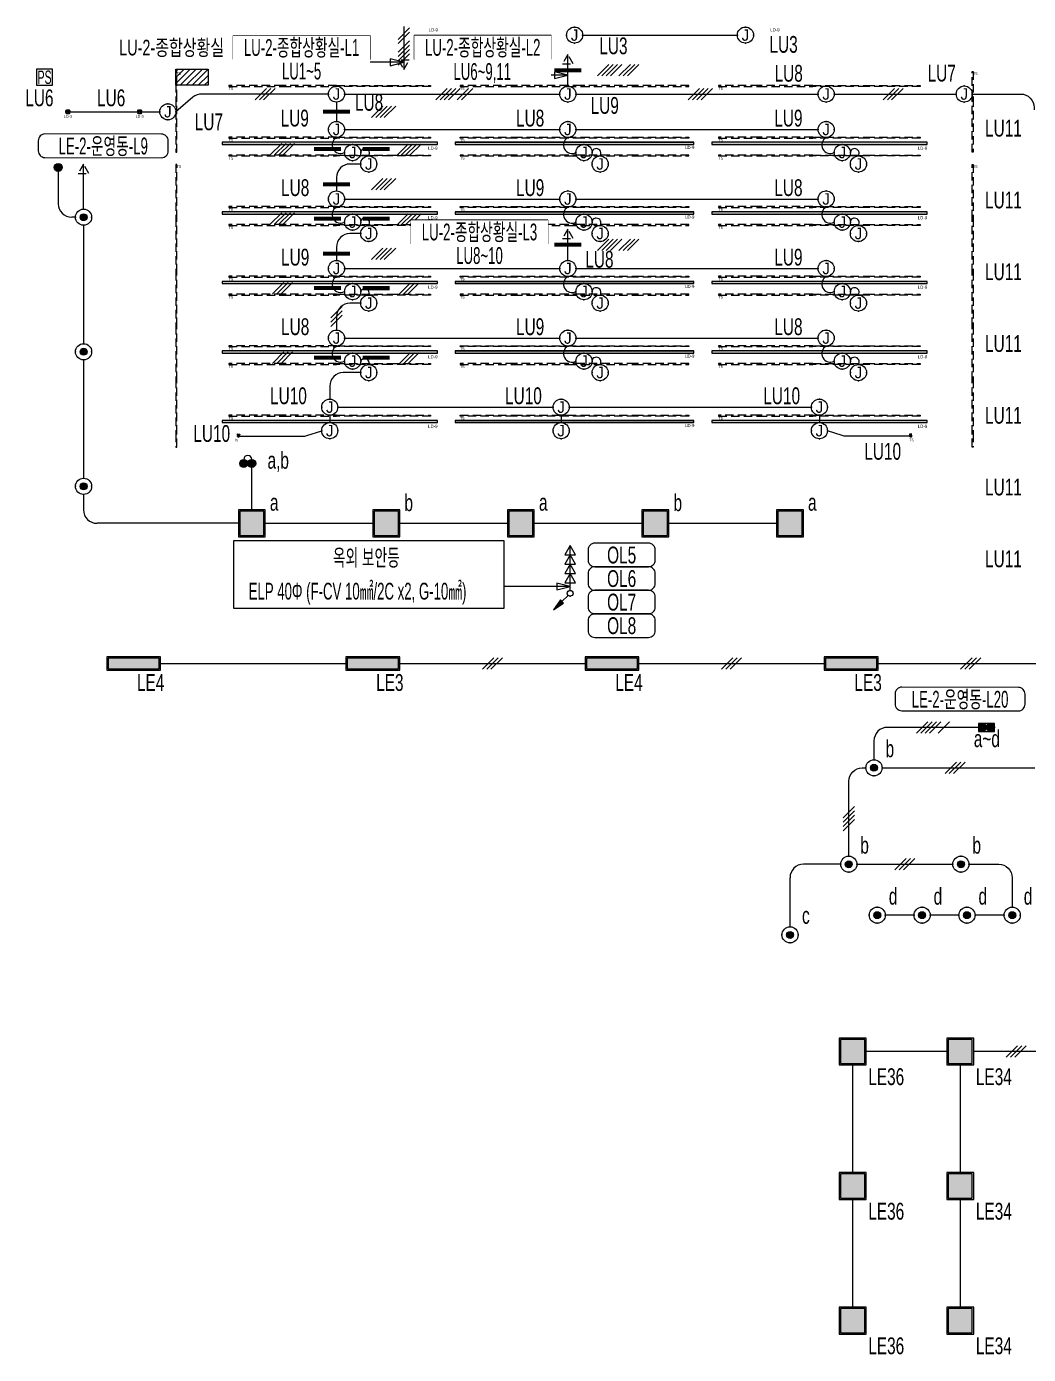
# Model space of a CAD drawing. Header units: millimetres. Extents: x 86947 to 500447, y -530175 to 1059536.
# Drawn here: x 428778 to 451122, y -126254 to -96650 of the extents above; entities that cross this region are included whole.
import ezdxf
from ezdxf.enums import TextEntityAlignment as Align

# ---------------------------------------------------------------- set-up
doc = ezdxf.new("R2010")
doc.units = ezdxf.units.MM
doc.header["$LTSCALE"] = 150
doc.set_wipeout_variables(frame=1)
for name, pattern in [('D1', [3, 1, -1, 1]), ('DASHDOT', [25.4, 12.7, -6.35, 0, -6.35]), ('DASHED2', [0.375, 0.25, -0.125]), ('DH-HID2', [1.2, 0.8, -0.4])]:
    doc.linetypes.add(name, pattern=pattern)
for name, color, linetype in [('------01 Distribution Panel', 3, 'Continuous'), ('------01 Distribution Panel_UPS_Emgency', 232, 'Continuous'), ('------03 Lighting Fixture', 3, 'Continuous'), ('------04 Lighting Switch', 2, 'Continuous'), ('------04 Number of Strands (가닥수)', 1, 'Continuous'), ('-----20 General Symbol', 3, 'Continuous'), ('-----21 Embeded Wire in Ceiling or Wall', 4, 'Continuous'), ('-----23 Concealed or Exposed Wire', 4, 'D1'), ('-----29 Indicator', 1, 'Continuous'), ('6', 6, 'Continuous'), ('e', 1, 'Continuous'), ('ELE4', 3, 'Continuous'), ('FU-FURM', 1, 'DH-HID2'), ('I-C-LIGHT', 10, 'Continuous'), ('I-C-MAIN', 4, 'Continuous')]:
    doc.layers.add(name, color=color, linetype=linetype)
doc.styles.add('ELEC', font='')
doc.styles.get('ELEC').set_extended_font_data('Dotum')

# ---------------------------------------------------------------- blocks, each defined once
blk = doc.blocks.new('*U15')
blk.add_lwpolyline([(150, 0), (-150, 0), (-150, -300), (150, -300)], close=True)
at = {"style": 'ELEC', "width": 0.6}
blk.add_text('PS', height=250, dxfattribs=at).set_placement((0, -150), align=Align.MIDDLE)
blk = doc.blocks.new('*U12')
h = blk.add_hatch(color=256)
edge = h.paths.add_edge_path()
edge.add_arc((0, -75), 75, 0, 360)
blk.add_circle((0, -75), 75)
blk = doc.blocks.new('*U14')
h = blk.add_hatch(color=256)
edge = h.paths.add_edge_path()
edge.add_arc((-75, -75), 75, 0, 360)
h = blk.add_hatch(color=256)
edge = h.paths.add_edge_path()
edge.add_arc((75, -75), 75, 0, 360)
blk.add_lwpolyline([(150, 0), (-150, 0), (-150, -150), (150, -150)], close=True)
for centre in [(-75, -75), (75, -75)]:
    blk.add_circle(centre, 75)
blk = doc.blocks.new('E21')
h = blk.add_hatch(color=256)
h.dxf.hatch_style = 1
h.paths.add_polyline_path([(-270, 270), (-270, -270), (270, -270), (270, 270)])
blk.add_lwpolyline([(-300, -300), (300, -300), (300, 300), (-300, 300)], close=True)
at = {"color": 1, "linetype": 'Continuous'}
blk.add_lwpolyline([(-270, -270), (270, -270), (270, 270), (-270, 270)], close=True, dxfattribs=at)
blk = doc.blocks.new('D02')
at = {"linetype": 'Continuous'}
for radius in [150, 64.3]:
    blk.add_circle((0, 0), radius, dxfattribs=at)
for p in [(-150, 0), (0, 150), (150, 0), (0, -150)]:
    blk.add_point(p)
blk = doc.blocks.new('G07-1')
blk.add_hatch(color=256).paths.add_polyline_path([(64, 0, 1), (-64, 0, 1)])
blk.add_blockref('D02', (0, 0))
blk = doc.blocks.new('E16')
at = {"linetype": 'Continuous'}
h = blk.add_hatch(color=256, dxfattribs=at)
h.dxf.hatch_style = 1
h.paths.add_polyline_path([(570, -120), (570, 120), (-570, 120), (-570, -120)])
blk.add_lwpolyline([(600, 150), (-600, 150), (-600, -150), (600, -150)], close=True, dxfattribs=at)
at = {"color": 1, "linetype": 'Continuous'}
blk.add_lwpolyline([(570, 120), (-570, 120), (-570, -120), (570, -120)], close=True, dxfattribs=at)
blk = doc.blocks.new('O04')
blk.add_circle((0, 0), 150)
for p in [(-150, 0), (0, 150), (150, 0), (0, -150)]:
    blk.add_point(p)
at = {"style": 'ELEC'}
blk.add_text('J', height=214, dxfattribs=at).set_placement((0, 0), align=Align.MIDDLE)
blk = doc.blocks.new('*U13')
h = blk.add_hatch(color=256)
edge = h.paths.add_edge_path()
edge.add_arc((-75, -75), 75, 0, 360)
h = blk.add_hatch(color=256)
edge = h.paths.add_edge_path()
edge.add_arc((75, -75), 75, 0, 360)
for centre in [(-75, -75), (75, -75)]:
    blk.add_circle(centre, 75)
blk.add_arc((0, 0), 75, 0, 180)
blk.add_point((150, -75))
blk = doc.blocks.new('O07')
blk.add_lwpolyline([(0, -100), (173, 0), (0, 100)], close=True)
blk = doc.blocks.new('*U44')
at = {"color": 0}
for p, q in [((-186, -106), (26, 106)), ((-106, -106), (106, 106)), ((-26, -106), (186, 106))]:
    blk.add_line(p, q, dxfattribs=at)
blk = doc.blocks.new('*U49')
at = {"color": 0}
for p, q in [((-346, -106), (-134, 106)), ((-266, -106), (-54, 106)), ((-186, -106), (26, 106)), ((-106, -106), (106, 106)), ((54, -106), (266, 106)), ((134, -106), (346, 106))]:
    blk.add_line(p, q, dxfattribs=at)
blk = doc.blocks.new('*U50')
at = {"color": 0}
for p, q in [((-386, -106), (-174, 106)), ((-306, -106), (-94, 106)), ((-226, -106), (-14, 106)), ((-146, -106), (66, 106)), ((14, -106), (226, 106)), ((94, -106), (306, 106)), ((174, -106), (386, 106))]:
    blk.add_line(p, q, dxfattribs=at)
blk = doc.blocks.new('*U47')
at = {"color": 0}
for p, q in [((-226, -106), (-14, 106)), ((-146, -106), (66, 106)), ((-66, -106), (146, 106)), ((14, -106), (226, 106))]:
    blk.add_line(p, q, dxfattribs=at)
blk = doc.blocks.new('*U46')
at = {"color": 0}
for p, q in [((-306, -106), (-94, 106)), ((-226, -106), (-14, 106)), ((-146, -106), (66, 106)), ((-66, -106), (146, 106)), ((94, -106), (306, 106))]:
    blk.add_line(p, q, dxfattribs=at)
blk = doc.blocks.new('A02')
h = blk.add_hatch()
h.set_pattern_fill('ANSI31', color=256, scale=25, style=0)
h.set_pattern_definition([(45, (-2000, -19200), (-56.1266, 56.1266), [])])
h.paths.add_polyline_path([(-300, 300), (-300, 0), (300, 0), (300, 300)])
blk.add_lwpolyline([(300, 0), (-300, 0), (-300, 300), (300, 300)], close=True)
blk = doc.blocks.new('O01')
blk.add_hatch(color=256).paths.add_polyline_path([(-149, -218), (-218, -149), (-368, -368)])
blk.add_line((-46, -46), (-184, -184))
blk.add_lwpolyline([(-368, -368), (-149, -218), (-218, -149), (-368, -368)])
blk.add_circle((0, 0), 65)
for p in [(-65, 0), (-65, 0), (0, 65), (0, 65), (65, 0), (65, 0), (0, -65), (0, -65)]:
    blk.add_point(p)
blk = doc.blocks.new('line lt2')
at = {"layer": 'I-C-LIGHT', "ltscale": 0.3, "true_color": 0xfeeab9}
h = blk.add_hatch(color=254, dxfattribs=at)
h.dxf.hatch_style = 1
h.paths.add_polyline_path([(1471994, 279764), (1477314, 279764), (1477314, 279814), (1471994, 279814)])
at = {"layer": 'I-C-LIGHT', "color": 251, "ltscale": 0.3}
blk.add_lwpolyline([(1471994, 279764), (1477314, 279764), (1477314, 279814), (1471994, 279814)], close=True, dxfattribs=at)
at = {"layer": 'I-C-MAIN'}
for points in [[(1471994, 279814), (1477314, 279814)], [(1471994, 279764), (1477314, 279764)]]:
    blk.add_lwpolyline(points, dxfattribs=at)
at = {"color": 9, "insert": (1477117, 279735), "char_height": 70, "width": 560.53, "attachment_point": 1, "line_spacing_factor": 0.45, "style": 'ELEC'}
blk.add_mtext('LD-9', dxfattribs=at)
blk = doc.blocks.new('A$C092A2ABF')
at = {"layer": 'ELE4', "color": 1, "ltscale": 10}
blk.add_lwpolyline([(6, 11), (6, 0), (32, 0), (32, 11)], close=True, dxfattribs=at)
blk.add_circle((19, 26), 11.2, dxfattribs=at)
for centre, start, end in [((-5, 21), 318.5135, 357.6446), ((43, 21), 182.3554, 221.4865)]:
    blk.add_arc(centre, 14.5, start, end, dxfattribs=at)
at = {"layer": 'FU-FURM', "linetype": 'DASHDOT', "ltscale": 30}
for p, q in [((0, 26), (39, 26)), ((19, 6), (19, 45))]:
    blk.add_line(p, q, dxfattribs=at)
blk = doc.blocks.new('LD-3')
at = {"layer": 'I-C-LIGHT', "color": 1}
for p, q in [((851536, 286856), (851443, 286950)), ((851536, 286950), (851443, 286856))]:
    blk.add_line(p, q, dxfattribs=at)
at = {"layer": 'I-C-LIGHT', "color": 5}
for radius in [46.2, 21.1, 15.8]:
    blk.add_circle((851490, 286903), radius, dxfattribs=at)
at = {"layer": 'I-C-LIGHT', "color": 251}
blk.add_circle((851490, 286903), 15, dxfattribs=at)
at = {"layer": 'I-C-LIGHT', "color": 9, "insert": (851490, 286799), "char_height": 60, "width": 195.11, "attachment_point": 5, "style": 'ELEC'}
blk.add_mtext('LD-3', dxfattribs=at)

msp = doc.modelspace()

# ---------------------------------------------------------------- hatches: boundary and pattern name
at = {"layer": 'I-C-LIGHT', "ltscale": 0.3, "true_color": 0xfeeab9}
h = msp.add_hatch(color=254, dxfattribs=at)
h.dxf.hatch_style = 1
h.paths.add_polyline_path([(433140, -99280), (437940, -99280), (437940, -99230), (433140, -99230)])
h = msp.add_hatch(color=254, dxfattribs=at)
h.dxf.hatch_style = 1
h.paths.add_polyline_path([(444060, -99280), (448860, -99280), (448860, -99230), (444060, -99230)])
h = msp.add_hatch(color=254, dxfattribs=at)
h.dxf.hatch_style = 1
h.paths.add_polyline_path([(433140, -100830), (437940, -100830), (437940, -100780), (433140, -100780)])
h = msp.add_hatch(color=254, dxfattribs=at)
h.dxf.hatch_style = 1
h.paths.add_polyline_path([(444060, -100830), (448860, -100830), (448860, -100780), (444060, -100780)])
h = msp.add_hatch(color=254, dxfattribs=at)
h.dxf.hatch_style = 1
h.paths.add_polyline_path([(433140, -102380), (437940, -102380), (437940, -102330), (433140, -102330)])
h = msp.add_hatch(color=254, dxfattribs=at)
h.dxf.hatch_style = 1
h.paths.add_polyline_path([(444060, -102380), (448860, -102380), (448860, -102330), (444060, -102330)])
h = msp.add_hatch(color=254, dxfattribs=at)
h.dxf.hatch_style = 1
h.paths.add_polyline_path([(433140, -103930), (437940, -103930), (437940, -103880), (433140, -103880)])
h = msp.add_hatch(color=254, dxfattribs=at)
h.dxf.hatch_style = 1
h.paths.add_polyline_path([(444060, -103930), (448860, -103930), (448860, -103880), (444060, -103880)])
h = msp.add_hatch(color=254, dxfattribs=at)
h.dxf.hatch_style = 1
h.paths.add_polyline_path([(433140, -105480), (437940, -105480), (437940, -105430), (433140, -105430)])
h = msp.add_hatch(color=254, dxfattribs=at)
h.dxf.hatch_style = 1
h.paths.add_polyline_path([(444060, -105480), (448860, -105480), (448860, -105430), (444060, -105430)])

# ---------------------------------------------------------------- linework, layer by layer
at = {"layer": '------01 Distribution Panel', "color": 1, "elevation": 0}
for points in [[(433385, -97379), (436439, -97379), (436439, -96854), (433385, -96854)], [(437425, -97377), (440480, -97377), (440480, -96852), (437425, -96852)], [(437353, -101492), (440407, -101492), (440407, -100967), (437353, -100967)]]:
    msp.add_lwpolyline(points, close=True, dxfattribs=at)
at = {"layer": '-----21 Embeded Wire in Ceiling or Wall'}
for p, q in [((429485, -99880), (429485, -100600)), ((429870, -100900), (429785, -100900)), ((430050, -107080), (430050, -107425)), ((433502, -107725), (430350, -107725)), ((440901, -109220), (440901, -108220)), ((446935, -115325), (446105, -115325)), ((445805, -116720), (445805, -115625))]:
    msp.add_line(p, q, dxfattribs=at)
at = {"layer": '-----21 Embeded Wire in Ceiling or Wall', "elevation": 0}
for points in [[(437190, -96650), (437190, -97610)], [(441180, -96840), (444630, -96840)], [(440850, -97975), (440850, -97275)], [(435870, -98155), (440670, -98155)], [(441030, -98155), (446430, -98155)], [(446790, -98155), (449510, -98155)], [(429746, -98550), (431254, -98550)], [(431346, -98550), (431750, -98550)], [(435690, -98335), (435690, -98765)], [(435870, -98945), (440670, -98945)], [(441030, -98945), (446430, -98945)], [(430050, -100720), (430050, -99720)], [(435870, -100495), (440670, -100495)], [(441030, -100495), (446430, -100495)], [(430050, -101080), (430050, -103720)], [(440850, -101865), (440850, -101165)], [(435870, -102045), (440670, -102045)], [(441030, -102045), (446430, -102045)], [(435870, -103595), (440670, -103595)], [(441030, -103595), (446430, -103595)], [(430050, -104080), (430050, -106720)], [(435540, -105315), (435540, -105480)], [(435720, -105135), (440520, -105135)], [(440700, -105315), (440700, -105480)], [(440880, -105135), (446280, -105135)], [(446460, -105315), (446460, -105480)], [(433802, -107425), (433802, -106480)], [(434102, -107725), (436502, -107725)], [(437102, -107725), (439502, -107725)], [(440102, -107725), (442502, -107725)], [(443102, -107725), (445502, -107725)], [(431767, -110850), (435900, -110850)], [(437100, -110850), (441233, -110850)], [(442433, -110850), (446567, -110850)], [(447767, -110850), (451900, -110850)], [(447857, -113175), (451262, -113175)], [(447295, -115325), (449435, -115325)], [(448570, -116461), (447930, -116461)], [(449570, -116461), (448930, -116461)], [(450580, -116461), (449930, -116461)], [(449300, -119500), (447500, -119500)], [(451700, -119500), (449900, -119500)], [(447200, -119800), (447200, -122200)], [(449600, -119800), (449600, -122200)], [(447200, -122800), (447200, -125200)], [(449600, -122800), (449600, -125200)]]:
    msp.add_lwpolyline(points, dxfattribs=at)
for points in [[(435510, -98155), (432685, -98155, 0.178067), (432490, -98226), (432110, -98550)], [(449870, -98155), (450950, -98155, -0.414214), (451250, -98455), (451250, -98504)], [(435690, -99125, 0.980226), (435870, -99460)], [(440850, -99125, 0.980226), (441030, -99460)], [(446610, -99125, 0.980226), (446790, -99460)], [(436410, -99535, 1.040999), (436232, -99425)], [(441570, -99535, 1.040999), (441392, -99425)], [(447330, -99535, 1.040999), (447152, -99425)], [(436230, -99715), (435990, -99715, 0.414214), (435690, -100015), (435690, -100315)], [(435690, -100675, 0.980226), (435870, -101010)], [(436410, -101085, 1.040999), (436232, -100975)], [(440850, -100675, 0.980226), (441030, -101010)], [(441570, -101085, 1.040999), (441392, -100975)], [(446610, -100675, 0.980226), (446790, -101010)], [(447330, -101085, 1.040999), (447152, -100975)], [(436230, -101265), (435990, -101265, 0.414214), (435690, -101565), (435690, -101865)], [(435690, -102225, 0.980226), (435870, -102560)], [(440850, -102225, 0.980226), (441030, -102560)], [(446610, -102225, 0.980226), (446790, -102560)], [(436410, -102635, 1.086726), (436230, -102560)], [(441570, -102635, 1.040999), (441392, -102525)], [(447330, -102635, 1.040999), (447152, -102525)], [(436230, -102815), (435990, -102815, 0.414214), (435690, -103115), (435690, -103415)], [(435690, -103775, 0.980226), (435870, -104110)], [(440850, -103775, 0.980226), (441030, -104110)], [(446610, -103775, 0.980226), (446790, -104110)], [(436410, -104185, 0.992299), (436230, -104110)], [(441570, -104185, 1.040999), (441392, -104075)], [(447330, -104185, 1.040999), (447152, -104075)], [(436230, -104365), (435840, -104365, 0.414214), (435540, -104665), (435540, -104955)], [(433524, -105784), (434937, -105784, 0.079837), (435031, -105769), (435360, -105660)], [(448476, -105784), (447063, -105784, -0.079837), (446969, -105769), (446640, -105660)], [(450007, -112274), (447977, -112274, 0.414214), (447677, -112574), (447677, -112995)], [(447115, -115145), (447115, -113475, -0.414214), (447415, -113175), (447497, -113175)], [(449795, -115325), (450460, -115325, -0.414214), (450760, -115625), (450760, -116281)]]:
    msp.add_lwpolyline(points, format="xyb", dxfattribs=at)
at = {"layer": '-----21 Embeded Wire in Ceiling or Wall'}
for centre, start, end in [((429785, -100600), 180, 270), ((430350, -107425), 180, 270), ((446105, -115625), 90, 180)]:
    msp.add_arc(centre, 300, start, end, dxfattribs=at)
at = {"layer": '-----29 Indicator', "color": 1}
for p, q in [((437190, -97447), (436890, -97372)), ((436890, -97372), (436890, -97522)), ((436890, -97522), (437190, -97447)), ((440904, -109136), (439433, -109136)), ((440904, -109136), (440604, -109061)), ((440604, -109061), (440604, -109211)), ((440604, -109211), (440904, -109136))]:
    msp.add_line(p, q, dxfattribs=at)
at = {"layer": '-----29 Indicator', "color": 1, "elevation": 0}
msp.add_lwpolyline([(433396, -108113), (433396, -109613), (439433, -109613), (439433, -108113)], close=True, dxfattribs=at)
at = {"color": 1, "linetype": 'Continuous', "elevation": 0}
for points in [[(429039, -99419, 0.414214), (429189, -99569), (431789, -99574, 0.414214), (431939, -99424), (431939, -99199, 0.414214), (431789, -99049), (429189, -99044, 0.414214), (429039, -99194)], [(441300, -108543, 0.414214), (441450, -108693), (442650, -108693, 0.414214), (442800, -108543), (442800, -108318, 0.414214), (442650, -108168), (441450, -108168, 0.414214), (441300, -108318)], [(441300, -109068, 0.414214), (441450, -109218), (442650, -109218, 0.414214), (442800, -109068), (442800, -108843, 0.414214), (442650, -108693), (441450, -108693, 0.414214), (441300, -108843)], [(441300, -109593, 0.414214), (441450, -109743), (442650, -109743, 0.414214), (442800, -109593), (442800, -109368, 0.414214), (442650, -109218), (441450, -109218, 0.414214), (441300, -109368)], [(441300, -110118, 0.414214), (441450, -110268), (442650, -110268, 0.414214), (442800, -110118), (442800, -109893, 0.414214), (442650, -109743), (441450, -109743, 0.414214), (441300, -109893)], [(448147, -111753, 0.414214), (448297, -111903), (450897, -111908, 0.414214), (451047, -111758), (451047, -111533, 0.414214), (450897, -111383), (448297, -111378, 0.414214), (448147, -111528)]]:
    msp.add_lwpolyline(points, format="xyb", close=True, dxfattribs=at)
at = {"layer": 'e', "elevation": 0}
for points in [[(442650, -97625, 0, 0, 0), (441150, -97625, 90, 90, 0), (440550, -97625, 0, 0, 0)], [(437490, -98550, 0, 0, 0), (435990, -98550, 90, 90, 0), (435390, -98550, 0, 0, 0)], [(433688, -99381, 0, 0, 0), (435188, -99381, 90, 90, 0), (435788, -99381, 0, 0, 0)], [(438375, -99382, 0, 0, 0), (436875, -99382, 90, 90, 0), (436275, -99382, 0, 0, 0)], [(437490, -100165, 0, 0, 0), (435990, -100165, 90, 90, 0), (435390, -100165, 0, 0, 0)], [(433688, -100931, 0, 0, 0), (435188, -100931, 90, 90, 0), (435788, -100931, 0, 0, 0)], [(438375, -100932, 0, 0, 0), (436875, -100932, 90, 90, 0), (436275, -100932, 0, 0, 0)], [(442650, -101515, 0, 0, 0), (441150, -101515, 90, 90, 0), (440550, -101515, 0, 0, 0)], [(437490, -101715, 0, 0, 0), (435990, -101715, 90, 90, 0), (435390, -101715, 0, 0, 0)], [(433688, -102481, 0, 0, 0), (435188, -102481, 90, 90, 0), (435788, -102481, 0, 0, 0)], [(438375, -102482, 0, 0, 0), (436875, -102482, 90, 90, 0), (436275, -102482, 0, 0, 0)], [(433688, -104031, 0, 0, 0), (435188, -104031, 90, 90, 0), (435788, -104031, 0, 0, 0)], [(438375, -104032, 0, 0, 0), (436875, -104032, 90, 90, 0), (436275, -104032, 0, 0, 0)]]:
    msp.add_lwpolyline(points, format="xyseb", dxfattribs=at)
at = {"layer": 'I-C-LIGHT', "linetype": 'DASHED2', "ltscale": 5, "elevation": 0}
for points in [[(432130, -98250), (432130, -97650), (432110, -97650), (432110, -98250)], [(449870, -98250), (449870, -97650), (449890, -97650), (449890, -98250)], [(433290, -97985), (434490, -97985), (434490, -97965), (433290, -97965)], [(434490, -97985), (435690, -97985), (435690, -97965), (434490, -97965)], [(436890, -97985), (435690, -97985), (435690, -97965), (436890, -97965)], [(437790, -97985), (436890, -97985), (436890, -97965), (437790, -97965)], [(438450, -97985), (439650, -97985), (439650, -97965), (438450, -97965)], [(439650, -97985), (440850, -97985), (440850, -97965), (439650, -97965)], [(440850, -97985), (441150, -97985), (441150, -97965), (440850, -97965)], [(441150, -97985), (442350, -97985), (442350, -97965), (441150, -97965)], [(442350, -97985), (443550, -97985), (443550, -97965), (442350, -97965)], [(444210, -97985), (445110, -97985), (445110, -97965), (444210, -97965)], [(445110, -97985), (446310, -97985), (446310, -97965), (445110, -97965)], [(447510, -97985), (446310, -97985), (446310, -97965), (447510, -97965)], [(448710, -97985), (447510, -97985), (447510, -97965), (448710, -97965)], [(432130, -99450), (432130, -98250), (432110, -98250), (432110, -99450)], [(449870, -99450), (449870, -98250), (449890, -98250), (449890, -99450)], [(433290, -99135), (434490, -99135), (434490, -99115), (433290, -99115)], [(434490, -99135), (435690, -99135), (435690, -99115), (434490, -99115)], [(436890, -99135), (435690, -99135), (435690, -99115), (436890, -99115)], [(437790, -99135), (436890, -99135), (436890, -99115), (437790, -99115)], [(438450, -99115), (439650, -99115), (439650, -99135), (438450, -99135)], [(439650, -99115), (440850, -99115), (440850, -99135), (439650, -99135)], [(440850, -99115), (441150, -99115), (441150, -99135), (440850, -99135)], [(441150, -99115), (442350, -99115), (442350, -99135), (441150, -99135)], [(442350, -99115), (443550, -99115), (443550, -99135), (442350, -99135)], [(444210, -99135), (445110, -99135), (445110, -99115), (444210, -99115)], [(445110, -99135), (446310, -99135), (446310, -99115), (445110, -99115)], [(447510, -99135), (446310, -99135), (446310, -99115), (447510, -99115)], [(448710, -99135), (447510, -99135), (447510, -99115), (448710, -99115)], [(432130, -100925), (432130, -99725), (432110, -99725), (432110, -100925)], [(433290, -99535), (434490, -99535), (434490, -99515), (433290, -99515)], [(434490, -99535), (435690, -99535), (435690, -99515), (434490, -99515)], [(436890, -99535), (435690, -99535), (435690, -99515), (436890, -99515)], [(437790, -99535), (436890, -99535), (436890, -99515), (437790, -99515)], [(438450, -99535), (439650, -99535), (439650, -99515), (438450, -99515)], [(439650, -99535), (440850, -99535), (440850, -99515), (439650, -99515)], [(440850, -99535), (441150, -99535), (441150, -99515), (440850, -99515)], [(441150, -99535), (442350, -99535), (442350, -99515), (441150, -99515)], [(442350, -99535), (443550, -99535), (443550, -99515), (442350, -99515)], [(444210, -99535), (445110, -99535), (445110, -99515), (444210, -99515)], [(445110, -99535), (446310, -99535), (446310, -99515), (445110, -99515)], [(447510, -99535), (446310, -99535), (446310, -99515), (447510, -99515)], [(448710, -99535), (447510, -99535), (447510, -99515), (448710, -99515)], [(449870, -100925), (449870, -99725), (449890, -99725), (449890, -100925)], [(432130, -102125), (432130, -100925), (432110, -100925), (432110, -102125)], [(433290, -100685), (434490, -100685), (434490, -100665), (433290, -100665)], [(434490, -100685), (435690, -100685), (435690, -100665), (434490, -100665)], [(436890, -100685), (435690, -100685), (435690, -100665), (436890, -100665)], [(437790, -100685), (436890, -100685), (436890, -100665), (437790, -100665)], [(438450, -100665), (439650, -100665), (439650, -100685), (438450, -100685)], [(439650, -100665), (440850, -100665), (440850, -100685), (439650, -100685)], [(440850, -100665), (441150, -100665), (441150, -100685), (440850, -100685)], [(441150, -100665), (442350, -100665), (442350, -100685), (441150, -100685)], [(442350, -100665), (443550, -100665), (443550, -100685), (442350, -100685)], [(444210, -100685), (445110, -100685), (445110, -100665), (444210, -100665)], [(445110, -100685), (446310, -100685), (446310, -100665), (445110, -100665)], [(447510, -100685), (446310, -100685), (446310, -100665), (447510, -100665)], [(448710, -100685), (447510, -100685), (447510, -100665), (448710, -100665)], [(449870, -102125), (449870, -100925), (449890, -100925), (449890, -102125)], [(433290, -101085), (434490, -101085), (434490, -101065), (433290, -101065)], [(434490, -101085), (435690, -101085), (435690, -101065), (434490, -101065)], [(436890, -101085), (435690, -101085), (435690, -101065), (436890, -101065)], [(437790, -101085), (436890, -101085), (436890, -101065), (437790, -101065)], [(438450, -101085), (439650, -101085), (439650, -101065), (438450, -101065)], [(439650, -101085), (440850, -101085), (440850, -101065), (439650, -101065)], [(440850, -101085), (441150, -101085), (441150, -101065), (440850, -101065)], [(441150, -101085), (442350, -101085), (442350, -101065), (441150, -101065)], [(442350, -101085), (443550, -101085), (443550, -101065), (442350, -101065)], [(444210, -101085), (445110, -101085), (445110, -101065), (444210, -101065)], [(445110, -101085), (446310, -101085), (446310, -101065), (445110, -101065)], [(447510, -101085), (446310, -101085), (446310, -101065), (447510, -101065)], [(448710, -101085), (447510, -101085), (447510, -101065), (448710, -101065)], [(432130, -103325), (432130, -102125), (432110, -102125), (432110, -103325)], [(449870, -103325), (449870, -102125), (449890, -102125), (449890, -103325)], [(433290, -102235), (434490, -102235), (434490, -102215), (433290, -102215)], [(434490, -102235), (435690, -102235), (435690, -102215), (434490, -102215)], [(436890, -102235), (435690, -102235), (435690, -102215), (436890, -102215)], [(437790, -102235), (436890, -102235), (436890, -102215), (437790, -102215)], [(438450, -102215), (439650, -102215), (439650, -102235), (438450, -102235)], [(439650, -102215), (440850, -102215), (440850, -102235), (439650, -102235)], [(440850, -102215), (441150, -102215), (441150, -102235), (440850, -102235)], [(441150, -102215), (442350, -102215), (442350, -102235), (441150, -102235)], [(442350, -102215), (443550, -102215), (443550, -102235), (442350, -102235)], [(444210, -102235), (445110, -102235), (445110, -102215), (444210, -102215)], [(445110, -102235), (446310, -102235), (446310, -102215), (445110, -102215)], [(447510, -102235), (446310, -102235), (446310, -102215), (447510, -102215)], [(448710, -102235), (447510, -102235), (447510, -102215), (448710, -102215)], [(433290, -102635), (434490, -102635), (434490, -102615), (433290, -102615)], [(434490, -102635), (435690, -102635), (435690, -102615), (434490, -102615)], [(436890, -102635), (435690, -102635), (435690, -102615), (436890, -102615)], [(437790, -102635), (436890, -102635), (436890, -102615), (437790, -102615)], [(438450, -102635), (439650, -102635), (439650, -102615), (438450, -102615)], [(439650, -102635), (440850, -102635), (440850, -102615), (439650, -102615)], [(440850, -102635), (441150, -102635), (441150, -102615), (440850, -102615)], [(441150, -102635), (442350, -102635), (442350, -102615), (441150, -102615)], [(442350, -102635), (443550, -102635), (443550, -102615), (442350, -102615)], [(444210, -102635), (445110, -102635), (445110, -102615), (444210, -102615)], [(445110, -102635), (446310, -102635), (446310, -102615), (445110, -102615)], [(447510, -102635), (446310, -102635), (446310, -102615), (447510, -102615)], [(448710, -102635), (447510, -102635), (447510, -102615), (448710, -102615)], [(432130, -104525), (432130, -103325), (432110, -103325), (432110, -104525)], [(449870, -104525), (449870, -103325), (449890, -103325), (449890, -104525)], [(433290, -103785), (434490, -103785), (434490, -103765), (433290, -103765)], [(434490, -103785), (435690, -103785), (435690, -103765), (434490, -103765)], [(436890, -103785), (435690, -103785), (435690, -103765), (436890, -103765)], [(437790, -103785), (436890, -103785), (436890, -103765), (437790, -103765)], [(438450, -103765), (439650, -103765), (439650, -103785), (438450, -103785)], [(439650, -103765), (440850, -103765), (440850, -103785), (439650, -103785)], [(440850, -103765), (441150, -103765), (441150, -103785), (440850, -103785)], [(441150, -103765), (442350, -103765), (442350, -103785), (441150, -103785)], [(442350, -103765), (443550, -103765), (443550, -103785), (442350, -103785)], [(444210, -103785), (445110, -103785), (445110, -103765), (444210, -103765)], [(445110, -103785), (446310, -103785), (446310, -103765), (445110, -103765)], [(447510, -103785), (446310, -103785), (446310, -103765), (447510, -103765)], [(448710, -103785), (447510, -103785), (447510, -103765), (448710, -103765)], [(433290, -104185), (434490, -104185), (434490, -104165), (433290, -104165)], [(434490, -104185), (435690, -104185), (435690, -104165), (434490, -104165)], [(436890, -104185), (435690, -104185), (435690, -104165), (436890, -104165)], [(437790, -104185), (436890, -104185), (436890, -104165), (437790, -104165)], [(438450, -104185), (439650, -104185), (439650, -104165), (438450, -104165)], [(439650, -104185), (440850, -104185), (440850, -104165), (439650, -104165)], [(440850, -104185), (441150, -104185), (441150, -104165), (440850, -104165)], [(441150, -104185), (442350, -104185), (442350, -104165), (441150, -104165)], [(442350, -104185), (443550, -104185), (443550, -104165), (442350, -104165)], [(444210, -104185), (445110, -104185), (445110, -104165), (444210, -104165)], [(445110, -104185), (446310, -104185), (446310, -104165), (445110, -104165)], [(447510, -104185), (446310, -104185), (446310, -104165), (447510, -104165)], [(448710, -104185), (447510, -104185), (447510, -104165), (448710, -104165)], [(432130, -105725), (432130, -104525), (432110, -104525), (432110, -105725)], [(449870, -105725), (449870, -104525), (449890, -104525), (449890, -105725)], [(433290, -105335), (434490, -105335), (434490, -105315), (433290, -105315)], [(434490, -105335), (435690, -105335), (435690, -105315), (434490, -105315)], [(436890, -105335), (435690, -105335), (435690, -105315), (436890, -105315)], [(437790, -105335), (436890, -105335), (436890, -105315), (437790, -105315)], [(438450, -105315), (439650, -105315), (439650, -105335), (438450, -105335)], [(439650, -105315), (440850, -105315), (440850, -105335), (439650, -105335)], [(440850, -105315), (441150, -105315), (441150, -105335), (440850, -105335)], [(441150, -105315), (442350, -105315), (442350, -105335), (441150, -105335)], [(442350, -105315), (443550, -105315), (443550, -105335), (442350, -105335)], [(444210, -105335), (445110, -105335), (445110, -105315), (444210, -105315)], [(445110, -105335), (446310, -105335), (446310, -105315), (445110, -105315)], [(447510, -105335), (446310, -105335), (446310, -105315), (447510, -105315)], [(448710, -105335), (447510, -105335), (447510, -105315), (448710, -105315)], [(432130, -106025), (432130, -105725), (432110, -105725), (432110, -106025)], [(449870, -106025), (449870, -105725), (449890, -105725), (449890, -106025)]]:
    msp.add_lwpolyline(points, close=True, dxfattribs=at)
at = {"layer": 'I-C-LIGHT', "color": 251, "ltscale": 0.3, "elevation": 0}
for points in [[(433140, -99280), (437940, -99280), (437940, -99230), (433140, -99230)], [(444060, -99280), (448860, -99280), (448860, -99230), (444060, -99230)], [(433140, -100830), (437940, -100830), (437940, -100780), (433140, -100780)], [(444060, -100830), (448860, -100830), (448860, -100780), (444060, -100780)], [(433140, -102380), (437940, -102380), (437940, -102330), (433140, -102330)], [(444060, -102380), (448860, -102380), (448860, -102330), (444060, -102330)], [(433140, -103930), (437940, -103930), (437940, -103880), (433140, -103880)], [(444060, -103930), (448860, -103930), (448860, -103880), (444060, -103880)], [(433140, -105480), (437940, -105480), (437940, -105430), (433140, -105430)], [(444060, -105480), (448860, -105480), (448860, -105430), (444060, -105430)]]:
    msp.add_lwpolyline(points, close=True, dxfattribs=at)

# ---------------------------------------------------------------- block references
at = {"layer": '------01 Distribution Panel_UPS_Emgency', "xscale": 1.2, "yscale": 1.2, "zscale": 1.2, "rotation": 180}
msp.add_blockref('A02', (432470, -97600), dxfattribs=at)
at = {"layer": '------03 Lighting Fixture', "xscale": 1.2, "yscale": 1.2, "zscale": 1.2}
for p in [(430050, -100900), (430050, -103900), (430050, -106900), (447677, -113175), (447115, -115325), (449615, -115325), (447750, -116461), (448750, -116461), (449750, -116461), (450760, -116461), (445805, -116900)]:
    msp.add_blockref('G07-1', p, dxfattribs=at)
at = {"layer": '------03 Lighting Fixture'}
for name, p in [('E21', (433802, -107725)), ('E21', (436802, -107725)), ('E21', (439802, -107725)), ('E21', (442802, -107725)), ('E21', (445802, -107725)), ('E16', (431167, -110850)), ('E16', (436500, -110850)), ('E16', (441833, -110850)), ('E16', (447167, -110850)), ('E21', (447200, -119500)), ('E21', (449600, -119500)), ('E21', (447200, -122500)), ('E21', (449600, -122500)), ('E21', (447200, -125500)), ('E21', (449600, -125500))]:
    msp.add_blockref(name, p, dxfattribs=at)
at = {"layer": '------04 Lighting Switch', "xscale": 1.2, "yscale": 1.2, "zscale": 1.2}
for name, p in [('*U15', (429180, -97600)), ('*U12', (429485, -99700)), ('*U13', (433712, -106300))]:
    msp.add_blockref(name, p, dxfattribs=at)
at = {"layer": '------04 Lighting Switch', "xscale": 1.2, "yscale": 1.2, "zscale": 1.2, "rotation": 180}
msp.add_blockref('*U14', (450187, -112364), dxfattribs=at)
at = {"layer": '------04 Number of Strands (가닥수)', "xscale": -1.2, "yscale": 1.2, "zscale": 1.2}
for name, p, rotation in [('*U49', (437190, -97096), 270), ('*U44', (435690, -103115), 90), ('*U47', (447115, -114310), 90)]:
    msp.add_blockref(name, p, dxfattribs=dict(at, rotation=rotation))
at = {"layer": '------04 Number of Strands (가닥수)', "xscale": 1.2, "yscale": 1.2, "zscale": 1.2}
for name, p in [('*U50', (441973, -97625)), ('*U44', (434097, -98155)), ('*U49', (438318, -98155)), ('*U47', (443803, -98155)), ('*U44', (448102, -98155)), ('*U47', (436740, -98550)), ('*U47', (434486, -99381)), ('*U47', (437304, -99399)), ('*U47', (436740, -100165)), ('*U47', (434486, -100931)), ('*U47', (437304, -100949)), ('*U50', (441973, -101515)), ('*U47', (436740, -101715)), ('*U44', (434486, -102481)), ('*U44', (437304, -102499)), ('*U44', (434486, -104031)), ('*U44', (437304, -104049)), ('*U44', (439167, -110850)), ('*U44', (444500, -110850)), ('*U44', (449833, -110850)), ('*U46', (448992, -112274)), ('*U44', (449484, -113175)), ('*U44', (448365, -115325)), ('*U44', (450848, -119500))]:
    msp.add_blockref(name, p, dxfattribs=at)
at = {"layer": '-----20 General Symbol', "xscale": 1.2, "yscale": 1.2, "zscale": 1.2}
for p in [(441000, -96840), (444810, -96840), (435690, -98155), (440850, -98155), (446610, -98155), (449690, -98155), (431930, -98550), (435690, -98945), (440850, -98945), (446610, -98945), (436050, -99460), (441210, -99460), (446970, -99460), (436410, -99715), (441570, -99715), (447330, -99715), (435690, -100495), (440850, -100495), (446610, -100495), (436050, -101010), (441210, -101010), (446970, -101010), (436410, -101265), (441570, -101265), (447330, -101265), (435690, -102045), (440850, -102045), (446610, -102045), (436050, -102560), (441210, -102560), (446970, -102560), (436410, -102815), (441570, -102815), (447330, -102815), (435690, -103595), (440850, -103595), (446610, -103595), (436050, -104110), (436410, -104365), (441210, -104110), (441570, -104365), (446970, -104110), (447330, -104365), (435540, -105135), (440700, -105135), (446460, -105135), (435540, -105660), (440700, -105660), (446460, -105660)]:
    msp.add_blockref('O04', p, dxfattribs=at)
at = {"layer": '-----20 General Symbol'}
msp.add_blockref('O01', (440901, -109285), dxfattribs=at)
at = {"layer": '-----21 Embeded Wire in Ceiling or Wall', "xscale": 1.199999999953434, "yscale": 1.199999999953434, "zscale": 1.199999999953434, "rotation": 90}
for p in [(440901, -108428), (440901, -108636), (440901, -108844), (440901, -109051)]:
    msp.add_blockref('O07', p, dxfattribs=at)
at = {"layer": '-----23 Concealed or Exposed Wire', "xscale": 1.199999999953434, "yscale": 1.199999999953434, "zscale": 1.199999999953434}
for p, rotation in [((440850, -97483), 89.99999999999999), ((437190, -97402), 270), ((430050, -99928), 89.99999999999999), ((440850, -101373), 89.99999999999999)]:
    msp.add_blockref('O07', p, dxfattribs=dict(at, rotation=rotation))
at = {"layer": '6'}
for p, xscale, yscale, zscale, rotation in [((433474, -105731), -1.799999999999932, 1.799999999999932, 1.799999999999931, 174.3349900450037), ((448526, -105731), 1.799999999999929, 1.799999999999929, 1.799999999999929, 185.665009955023)]:
    msp.add_blockref('A$C092A2ABF', p, dxfattribs=dict(at, xscale=xscale, yscale=yscale, zscale=zscale, rotation=rotation))
at = {"layer": 'I-C-LIGHT'}
for name, p in [('LD-3', (-421790, -385453)), ('LD-3', (-420190, -385453)), ('line lt2', (-1033654, -379044)), ('line lt2', (-1033654, -380594)), ('line lt2', (-1033654, -382144)), ('line lt2', (-1033654, -383694)), ('line lt2', (-1033654, -385244))]:
    msp.add_blockref(name, p, dxfattribs=at)

# ---------------------------------------------------------------- texts
at = {"layer": '------04 Lighting Switch', "style": 'ELEC', "width": 0.7}
for s, p in [('LU3', (441866, -97080)), ('LU3', (445661, -97047, 0)), ('LU8', (445775, -97691, 0)), ('LU7', (449188, -97691, 0)), ('LU6', (429065, -98239, 0)), ('LU6', (430665, -98239, 0)), ('LU8', (436417, -98340, 0)), ('LU9', (441672, -98409, 0)), ('LU9', (434760, -98691, 0)), ('LU8', (440009, -98691, 0)), ('LU9', (445769, -98691, 0)), ('LU7', (432844, -98776, 0)), ('LU11', (450564, -98919, 0)), ('LU8', (434769, -100241, 0)), ('LU9', (440009, -100241, 0)), ('LU8', (445769, -100241, 0)), ('LU11', (450564, -100519, 0)), ('LU9', (434769, -101791, 0)), ('LU8', (441554, -101838, 0)), ('LU9', (445769, -101791, 0)), ('LU11', (450564, -102119, 0)), ('LU8', (434769, -103341, 0)), ('LU9', (440009, -103341, 0)), ('LU8', (445769, -103341, 0)), ('LU11', (450564, -103719, 0)), ('LU10', (434619, -104881, 0)), ('LU10', (439859, -104881, 0)), ('LU10', (445619, -104881, 0)), ('LU11', (450564, -105319, 0)), ('LU10', (432908, -105722, 0)), ('LU10', (447871, -106120, 0)), ('a,b', (434391, -106345)), ('LU11', (450564, -106919, 0)), ('a', (434301, -107259)), ('b', (437301, -107259)), ('a', (440301, -107259)), ('b', (443301, -107259)), ('a', (446301, -107259)), ('LU11', (450564, -108519, 0)), ('LE4', (431546, -111273)), ('LE3', (436880, -111273)), ('LE4', (442213, -111273)), ('LE3', (447546, -111273)), ('a~d', (450194, -112519)), ('b', (448031, -112744)), ('b', (447468, -114894)), ('b', (449968, -114894)), ('d', (448103, -116031)), ('d', (449103, -116031)), ('d', (450103, -116031)), ('d', (451113, -116031)), ('c', (446158, -116469)), ('LE36', (447950, -120061)), ('LE34', (450350, -120061)), ('LE36', (447950, -123061)), ('LE34', (450350, -123061)), ('LE36', (447950, -126061)), ('LE34', (450350, -126061))]:
    msp.add_text(s, height=375, dxfattribs=at).set_placement(p, align=Align.MIDDLE)
at = {"linetype": 'Continuous', "style": 'ELEC'}
for s, width, p in [('LE-2-운영동-L9', 0.6, (430489, -99309)), ('OL5', 0.7, (442050, -108431)), ('OL6', 0.7, (442050, -108956)), ('OL7', 0.7, (442050, -109481)), ('OL8', 0.7, (442050, -110006)), ('LE-2-운영동-L20', 0.6, (449597, -111643))]:
    msp.add_text(s, height=375, dxfattribs=dict(at, width=width)).set_placement(p, align=Align.MIDDLE)
at = {"linetype": 'Continuous', "style": 'ELEC', "width": 0.6}
for s, p in [('옥외 보안등 ', (435609, -108488)), ('ELP 40Φ (F-CV 10㎟/2C x2, G-10㎟)', (433732, -109238))]:
    msp.add_text(s, height=375, dxfattribs=at).set_placement(p, align=Align.MIDDLE_LEFT)
at = {"color": 9, "char_height": 70, "width": 560.53, "attachment_point": 1, "line_spacing_factor": 0.45, "style": 'ELEC'}
for insert in [(445363, -96688, 0), (437734, -99327), (448654, -99327), (448654, -100877), (437734, -102427), (448654, -102427), (437734, -103977), (448654, -103977), (437734, -105527), (448654, -105527)]:
    msp.add_mtext('LD-9', dxfattribs=dict(at, insert=insert))
at = {"layer": 'I-C-LIGHT', "color": 9, "char_height": 60, "width": 195.11, "attachment_point": 5, "style": 'ELEC'}
for insert in [(432178, -97700), (449938, -97700), (444258, -98035), (433338, -99185, 0), (438498, -99185, 0), (444258, -99185, 0), (432178, -99775, 0), (433338, -99585), (438498, -99585), (444258, -99585), (449938, -99775, 0), (433338, -100735, 0), (438498, -100735, 0), (444258, -100735, 0), (433338, -101135), (444258, -101135), (433338, -102285, 0), (438498, -102285, 0), (444258, -102285, 0), (433338, -102685), (438498, -102685), (444258, -102685), (433338, -103830, 0), (438498, -103835, 0), (444258, -103835, 0), (433338, -104235), (438498, -104235), (444258, -104235), (433338, -105385, 0), (438498, -105385, 0), (444258, -105385, 0), (433452, -105865), (448513, -105870)]:
    msp.add_mtext('T5', dxfattribs=dict(at, insert=insert))

# ---------------------------------------------------------------- next in the draw order: wipeouts: each hides what was drawn before it
at = {"color": 1}
for points in [[(433385, -97379), (436439, -97379), (436439, -96854), (433385, -96854)], [(437425, -97377), (440480, -97377), (440480, -96852), (437425, -96852)], [(437353, -101492), (440407, -101492), (440407, -100967), (437353, -100967)]]:
    msp.add_wipeout(points, dxfattribs=at)

# ---------------------------------------------------------------- next in the draw order: texts
at = {"color": 9, "char_height": 70, "width": 560.53, "attachment_point": 1, "line_spacing_factor": 0.45, "style": 'ELEC'}
for insert in [(437743, -96688), (437734, -100877)]:
    msp.add_mtext('LD-9', dxfattribs=dict(at, insert=insert))
at = {"layer": 'I-C-LIGHT', "color": 9, "insert": (438498, -101135), "char_height": 60, "width": 195.11, "attachment_point": 5, "style": 'ELEC'}
msp.add_mtext('T5', dxfattribs=at)

# ---------------------------------------------------------------- next in the draw order: wipeouts: each hides what was drawn before it
at = {"color": 1}
for points in [[(433385, -97904), (436439, -97904), (436439, -97379), (433385, -97379)], [(437425, -97902), (440480, -97902), (440480, -97377), (437425, -97377)], [(437353, -102017), (440407, -102017), (440407, -101492), (437353, -101492)]]:
    msp.add_wipeout(points, dxfattribs=at)

# ---------------------------------------------------------------- next in the draw order: linework, layer by layer
at = {"layer": '-----29 Indicator'}
for p, q in [((437190, -97447), (436439, -97447)), ((440850, -97735), (440480, -97735))]:
    msp.add_line(p, q, dxfattribs=at)
at = {"layer": '-----29 Indicator', "color": 1}
for p, q in [((440850, -97735), (440550, -97660)), ((440550, -97660), (440550, -97810)), ((440550, -97810), (440850, -97735))]:
    msp.add_line(p, q, dxfattribs=at)

# ---------------------------------------------------------------- next in the draw order: texts
at = {"style": 'ELEC', "width": 0.6}
for s, p in [('LU-2-종합상황실-L1', (434912, -97117)), ('LU-2-종합상황실-L2', (438952, -97114)), ('LU1~5', (434912, -97642)), ('LU6~9,11', (438941, -97653)), ('LU-2-종합상황실-L3', (438880, -101230)), ('LU8~10', (438880, -101755))]:
    msp.add_text(s, height=375, dxfattribs=at).set_placement(p, align=Align.MIDDLE_CENTER)
at = {"layer": 'I-C-LIGHT', "color": 9, "char_height": 60, "width": 195.11, "attachment_point": 5, "style": 'ELEC'}
for insert in [(433338, -98035), (438498, -98035)]:
    msp.add_mtext('T5', dxfattribs=dict(at, insert=insert))

# ---------------------------------------------------------------- next in the draw order: wipeouts: each hides what was drawn before it
at = {"color": 1}
msp.add_wipeout([(430657, -97382), (433373, -97382), (433373, -96857), (430657, -96857)], dxfattribs=at).dxf.layer = '------01 Distribution Panel'

# ---------------------------------------------------------------- next in the draw order: texts
at = {"layer": '------01 Distribution Panel_UPS_Emgency', "style": 'ELEC', "width": 0.7}
msp.add_text('LU-2-종합상황실', height=350, dxfattribs=at).set_placement((432015, -97119), align=Align.MIDDLE_CENTER)

doc.saveas('drawing.dxf')
